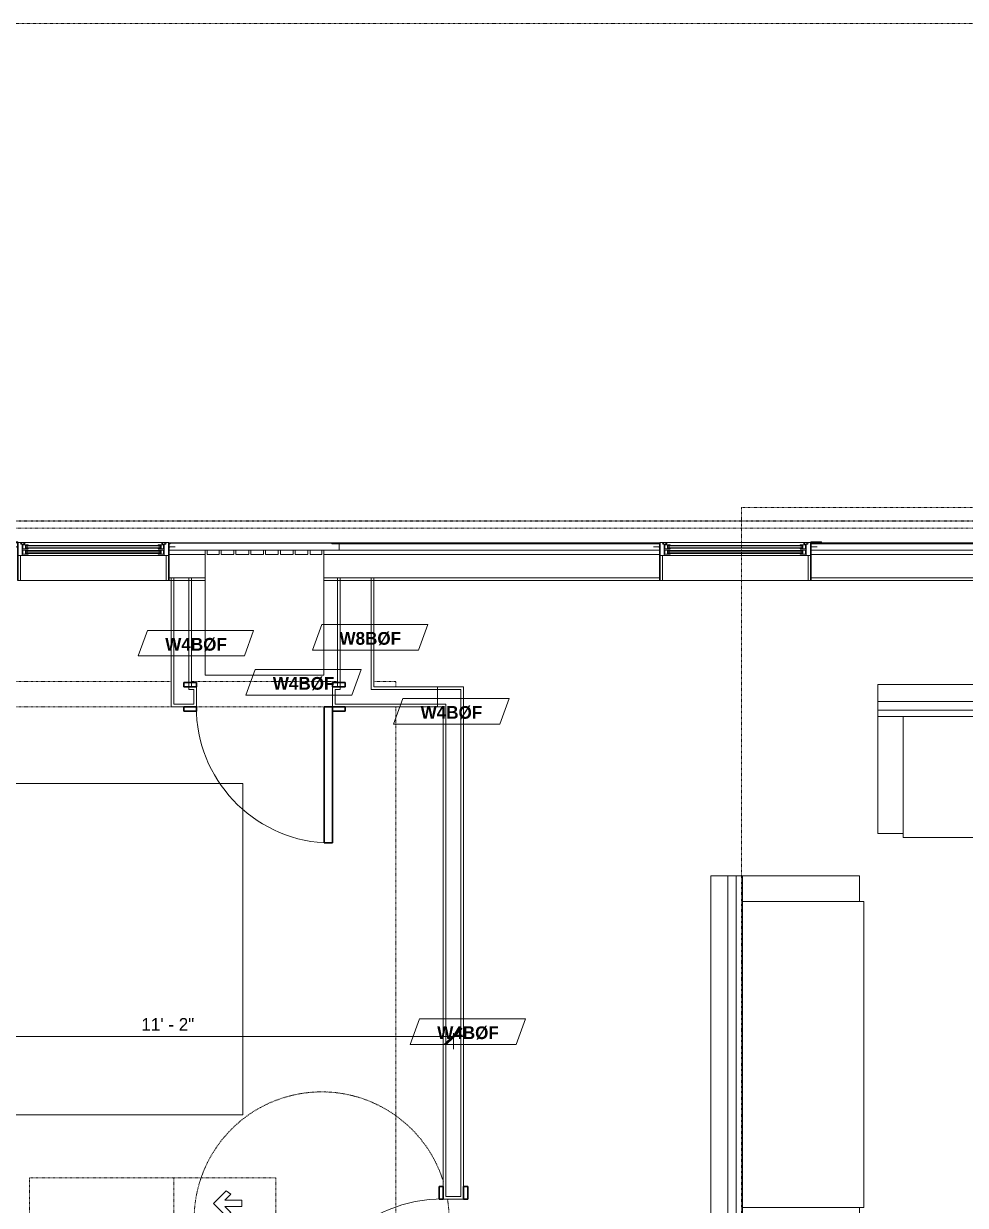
# Model space of a CAD drawing. Header units: inches. Extents: x -4010 to -1814, y 9846 to 12241.
# Drawn here: x -2902.6 to -2681, y 11962.7 to 12240.7 of the extents above; entities that cross this region are included whole.
import ezdxf

# ---------------------------------------------------------------- set-up
doc = ezdxf.new("R2010")
doc.units = ezdxf.units.IN
doc.header["$MEASUREMENT"] = 0
for name, pattern in [('Aligning Line 1_8_', [0.25, 0.125, -0.125]), ('Aligning Line 1_8__2_', [0.25, 0.125, -0.125]), ('Dash', [0.25, 0.125, -0.125]), ('Dash_2_', [0.25, 0.125, -0.125])]:
    doc.linetypes.add(name, pattern=pattern)
for name, color, linetype, lineweight in [('0-1', 7, 'Continuous', 5), ('0-2', 7, 'Continuous', 9), ('A-ANNO-DIMS', 211, 'Continuous', 9), ('A-ANNO-DIMS-32', 211, 'Continuous', 9), ('A-DETL-GENF-HDLN-1', 7, 'Dash', 9), ('A-DETL-GENF-HDLN-2', 1, 'Continuous', 18), ('A-DOOR-3', 31, 'Continuous', 9), ('A-DOOR-4', 31, 'Continuous', 30), ('A-DOOR-FRAM-3', 31, 'Continuous', 30), ('A-GENM', 5, 'Continuous', 9), ('A-GENM-1', 7, 'Continuous', 9), ('A-GENM-HDLN', 13, 'Dash', 9), ('A-GLAZ', 151, 'Continuous', 18), ('A-GLAZ-1', 10, 'Continuous', 30), ('A-GLAZ-2', 7, 'Continuous', 9), ('A-WALL', 113, 'Continuous', 18), ('A-WALL-1', 7, 'Continuous', 9), ('A-WALL-2', 250, 'Continuous', 18), ('A-WALL-3', 113, 'Continuous', 9), ('A-WALL-IDEN', 211, 'Continuous', 9), ('G-ANNO-SYMB', 111, 'Aligning Line 1_8_', 9), ('G-ANNO-SYMB-1', 147, 'Aligning Line 1_8_', 9), ('G-ANNO-SYMB-2', 147, 'Aligning Line 1_8__2_', 9), ('I-FURN', 30, 'Continuous', 9), ('I-FURN-HDLN', 30, 'Dash', 9), ('I-WALL-4', 2, 'Continuous', 9)]:
    doc.layers.add(name, color=color, linetype=linetype, lineweight=lineweight)
doc.layers.add('0-4', color=50, linetype='Dash_2_')
doc.styles.add('Century Gothic', font='ufonts.com_century-gothic.ttf', dxfattribs={"height": 3})
doc.styles.add('Century Gothic_B_1', font='GOTHICB.TTF', dxfattribs={"height": 3})
doc.dimstyles.new('OD_1__HACK_2', dxfattribs={"dimscale": 12, "dimtxt": 3.132505, "dimasz": 0.333333, "dimexe": 0.25, "dimexo": 0.166667, "dimgap": 0.041667, "dimtad": 1, "dimdec": 4, "dimrnd": 0.0625, "dimzin": 3, "dimdsep": 46, "dimlunit": 4, "dimtxsty": 'Century Gothic', "dimblk1": 'OBLIQUE', "dimblk2": 'OBLIQUE', "dimsah": 1, "dimcen": 0.09, "dimdle": 0.25, "dimazin": 0, "dimtfac": 1, "dimtdec": 4, "dimtix": 1, "dimtmove": 0, "dimatfit": 3, "dimfxl": 1, "dimtvp": 1, "dimtfill": 1, "dimfrac": 2, "dimtolj": 1, "dimtzin": 0, "dimarcsym": 2})

# ---------------------------------------------------------------- blocks, each defined once
blk = doc.blocks.new('Window-Double_Hung-Marvin-Essential - ESDH3066 - 2nd Floor-3033825-UNIT PLANS - 2ND _ 3RD FLOOR')
at = {"layer": 'A-DETL-GENF-HDLN-1'}
blk.add_line((16.1, 4.47), (-16.5, 4.47), dxfattribs=at)
at = {"layer": 'A-DETL-GENF-HDLN-2'}
for p, q in [((-19.25, 3.48), (-19.25, 3.44)), ((-17.75, 3.48), (-19.25, 3.48)), ((-19.25, 3.44), (-17.9, 3.44)), ((-17.9, 3.44), (-17.9, 3.33)), ((-17.9, 3.33), (-17.75, 3.33)), ((-17.75, 4.53), (-17.16, 4.53)), ((-17.75, 4.53), (-17.75, 1.44)), ((-17.08, 4.12), (-17.16, 4.53)), ((-17.08, 4.12), (-16.19, 4.12)), ((-16.85, 4.5), (-16.85, 4.12)), ((-16.3, 4.5), (-16.85, 4.5)), ((-16.38, 4.02), (-16.72, 4.02)), ((-16.72, 4.02), (-16.72, 1.44)), ((-15.34, 3.94), (-16.56, 3.94)), ((-16.56, 3), (-16.56, 3.94)), ((-16.56, 3), (-15.34, 3)), ((-16.38, 4.12), (-16.38, 4.02)), ((-16.3, 4.26), (-16.3, 4.5)), ((-16.18, 4.26), (-16.3, 4.26)), ((-16.19, 4.22), (-16.1, 4.22)), ((-16.19, 4.12), (-16.19, 4.22)), ((-16.18, 4.47), (-16.1, 4.47)), ((-16.18, 4.47), (-16.18, 4.26)), ((-16.1, 4.22), (-16.1, 4.47)), ((-15.94, 3.12), (-15.94, 3.84)), ((-15.94, 3.84), (-15.28, 3.84)), ((-15.28, 3.12), (-15.94, 3.12)), ((-15.84, 3.13), (-15.84, 3.82)), ((-15.54, 3.26), (-15.54, 3.7)), ((-15.34, 3.94), (-15.28, 3.88)), ((-15.34, 3), (-15.28, 3.06)), ((-15.28, 3.84), (-15.28, 3.88)), ((-15.28, 3.06), (-15.28, 3.12)), ((15.34, 3.94), (15.28, 3.88)), ((15.28, 3.84), (15.28, 3.88)), ((15.94, 3.84), (15.28, 3.84)), ((15.28, 3.06), (15.28, 3.12)), ((15.28, 3.12), (15.94, 3.12)), ((15.34, 3), (15.28, 3.06)), ((15.34, 3.94), (16.56, 3.94)), ((16.56, 3), (15.34, 3)), ((15.54, 3.26), (15.54, 3.7)), ((15.84, 3.13), (15.84, 3.82)), ((15.94, 3.12), (15.94, 3.84)), ((16.18, 4.47), (16.1, 4.47)), ((16.1, 4.22), (16.1, 4.47)), ((16.19, 4.22), (16.1, 4.22)), ((16.18, 4.47), (16.18, 4.26)), ((16.18, 4.26), (16.3, 4.26)), ((16.19, 4.12), (16.19, 4.22)), ((17.08, 4.12), (16.19, 4.12)), ((16.3, 4.26), (16.3, 4.5)), ((16.3, 4.5), (16.85, 4.5)), ((16.38, 4.12), (16.38, 4.02)), ((16.38, 4.02), (16.72, 4.02)), ((16.56, 3), (16.56, 3.94)), ((16.72, 4.02), (16.72, 1.44)), ((16.85, 4.5), (16.85, 4.12)), ((17.08, 4.12), (17.16, 4.53)), ((17.75, 4.53), (17.16, 4.53)), ((17.75, 4.53), (17.75, 1.44)), ((17.75, 3.48), (19.25, 3.48)), ((17.9, 3.33), (17.75, 3.33)), ((17.9, 3.44), (17.9, 3.33)), ((19.25, 3.44), (17.9, 3.44)), ((19.25, 3.48), (19.25, 3.44)), ((-16.72, 1.44), (-17.75, 1.44)), ((-17.13, 1.41), (-17.13, -4.44)), ((-15.34, 2.72), (-16.56, 2.72)), ((-16.56, 1.78), (-16.56, 2.72)), ((-16.56, 1.78), (-15.34, 1.78)), ((-15.94, 1.9), (-15.94, 2.62)), ((-15.94, 2.62), (-15.28, 2.62)), ((-15.28, 1.9), (-15.94, 1.9)), ((-15.84, 1.91), (-15.84, 2.6)), ((-15.54, 2.04), (-15.54, 2.48)), ((-15.34, 2.72), (-15.28, 2.66)), ((-15.34, 1.78), (-15.28, 1.84)), ((-15.28, 2.62), (-15.28, 2.66)), ((-15.28, 1.84), (-15.28, 1.9)), ((15.34, 2.72), (15.28, 2.66)), ((15.28, 2.62), (15.28, 2.66)), ((15.94, 2.62), (15.28, 2.62)), ((15.28, 1.84), (15.28, 1.9)), ((15.28, 1.9), (15.94, 1.9)), ((15.34, 1.78), (15.28, 1.84)), ((15.34, 2.72), (16.56, 2.72)), ((16.56, 1.78), (15.34, 1.78)), ((15.54, 2.04), (15.54, 2.48)), ((15.84, 1.91), (15.84, 2.6)), ((15.94, 1.9), (15.94, 2.62)), ((16.56, 1.78), (16.56, 2.72)), ((16.72, 1.44), (17.75, 1.44)), ((17.12, -4.44), (17.12, 1.41)), ((-17.13, -4.44), (-17.75, -4.44)), ((17.12, -4.44), (17.75, -4.44))]:
    blk.add_line(p, q, dxfattribs=at)
at = {"layer": 'A-GLAZ'}
for p, q in [((15.84, 3.82), (-15.84, 3.82)), ((15.84, 3.7), (-15.84, 3.7)), ((15.84, 3.26), (-15.84, 3.26)), ((15.84, 3.13), (-15.84, 3.13)), ((15.84, 2.6), (-15.84, 2.6)), ((15.84, 2.48), (-15.84, 2.48)), ((15.84, 2.04), (-15.84, 2.04)), ((15.84, 1.91), (-15.84, 1.91))]:
    blk.add_line(p, q, dxfattribs=at)
at = {"layer": 'A-GLAZ-1'}
for p, q in [((-17.75, 4.53), (-17.75, 1.44)), ((17.75, 1.44), (17.75, 4.53)), ((-17.75, 1.41), (-17.75, -4.44)), ((17.75, -4.44), (17.75, 1.41))]:
    blk.add_line(p, q, dxfattribs=at)
at = {"layer": 'A-GLAZ-2'}
for p, q in [((17.75, 4.53), (-17.75, 4.53)), ((20.27, 4.69), (17.75, 4.69)), ((17.75, 4.69), (17.75, 4.53)), ((17.75, 4.44), (20.27, 4.44)), ((20.27, 4.44), (20.27, 4.69)), ((-17.75, 1.44), (17.75, 1.44)), ((-17.75, -4.44), (17.75, -4.44))]:
    blk.add_line(p, q, dxfattribs=at)
blk = doc.blocks.new('Perforated Panel at Magic-Pak - hvac panel - 3rd floor-2505074-UNIT PLANS - 2ND _ 3RD FLOOR')
at = {"layer": 'A-GLAZ-2'}
for p, q in [((-19.01, -4.37), (19.01, -4.37)), ((-19.01, -4.44), (-19.01, -4.37)), ((19.01, -4.44), (-19.01, -4.44)), ((19.01, -4.37), (19.01, -4.44))]:
    blk.add_line(p, q, dxfattribs=at)
blk = doc.blocks.new('Window-Double_Hung-Marvin-Essential - ESDH3066 - 2nd Floor-3033827-UNIT PLANS - 2ND _ 3RD FLOOR')
at = {"layer": 'A-DETL-GENF-HDLN-1'}
blk.add_line((16.1, -4.47), (-16.5, -4.47), dxfattribs=at)
at = {"layer": 'A-DETL-GENF-HDLN-2'}
for p, q in [((-17.13, 4.44), (-17.75, 4.44)), ((-17.13, -1.41), (-17.13, 4.44)), ((17.12, 4.44), (17.75, 4.44)), ((17.12, 4.44), (17.12, -1.41)), ((-16.72, -1.44), (-17.75, -1.44)), ((-17.75, -4.53), (-17.75, -1.44)), ((-16.72, -4.02), (-16.72, -1.44)), ((-16.56, -1.78), (-15.34, -1.78)), ((-16.56, -1.78), (-16.56, -2.72)), ((-15.34, -2.72), (-16.56, -2.72)), ((-15.28, -1.9), (-15.94, -1.9)), ((-15.94, -1.9), (-15.94, -2.62)), ((-15.94, -2.62), (-15.28, -2.62)), ((-15.84, -1.91), (-15.84, -2.6)), ((-15.54, -2.04), (-15.54, -2.48)), ((-15.34, -1.78), (-15.28, -1.84)), ((-15.34, -2.72), (-15.28, -2.66)), ((-15.28, -1.84), (-15.28, -1.9)), ((-15.28, -2.62), (-15.28, -2.66)), ((15.34, -1.78), (15.28, -1.84)), ((15.28, -1.84), (15.28, -1.9)), ((15.28, -1.9), (15.94, -1.9)), ((15.28, -2.62), (15.28, -2.66)), ((15.94, -2.62), (15.28, -2.62)), ((15.34, -2.72), (15.28, -2.66)), ((16.56, -1.78), (15.34, -1.78)), ((15.34, -2.72), (16.56, -2.72)), ((15.54, -2.04), (15.54, -2.48)), ((15.84, -1.91), (15.84, -2.6)), ((15.94, -1.9), (15.94, -2.62)), ((16.56, -1.78), (16.56, -2.72)), ((16.72, -4.02), (16.72, -1.44)), ((16.72, -1.44), (17.75, -1.44)), ((17.75, -4.53), (17.75, -1.44)), ((-19.25, -3.48), (-19.25, -3.44)), ((-19.25, -3.44), (-17.9, -3.44)), ((-17.75, -3.48), (-19.25, -3.48)), ((-17.9, -3.44), (-17.9, -3.33)), ((-17.9, -3.33), (-17.75, -3.33)), ((-17.75, -4.53), (-17.16, -4.53)), ((-17.08, -4.12), (-17.16, -4.53)), ((-17.08, -4.12), (-16.19, -4.12)), ((-16.85, -4.5), (-16.85, -4.12)), ((-16.3, -4.5), (-16.85, -4.5)), ((-16.38, -4.02), (-16.72, -4.02)), ((-16.56, -3), (-15.34, -3)), ((-16.56, -3), (-16.56, -3.94)), ((-15.34, -3.94), (-16.56, -3.94)), ((-16.38, -4.12), (-16.38, -4.02)), ((-16.18, -4.26), (-16.3, -4.26)), ((-16.3, -4.26), (-16.3, -4.5)), ((-16.19, -4.12), (-16.19, -4.22)), ((-16.19, -4.22), (-16.1, -4.22)), ((-16.18, -4.47), (-16.18, -4.26)), ((-16.18, -4.47), (-16.1, -4.47)), ((-16.1, -4.22), (-16.1, -4.47)), ((-15.28, -3.12), (-15.94, -3.12)), ((-15.94, -3.12), (-15.94, -3.84)), ((-15.94, -3.84), (-15.28, -3.84)), ((-15.84, -3.13), (-15.84, -3.82)), ((-15.54, -3.26), (-15.54, -3.7)), ((-15.34, -3), (-15.28, -3.06)), ((-15.34, -3.94), (-15.28, -3.88)), ((-15.28, -3.06), (-15.28, -3.12)), ((-15.28, -3.84), (-15.28, -3.88)), ((15.34, -3), (15.28, -3.06)), ((15.28, -3.06), (15.28, -3.12)), ((15.28, -3.12), (15.94, -3.12)), ((15.28, -3.84), (15.28, -3.88)), ((15.94, -3.84), (15.28, -3.84)), ((15.34, -3.94), (15.28, -3.88)), ((16.56, -3), (15.34, -3)), ((15.34, -3.94), (16.56, -3.94)), ((15.54, -3.26), (15.54, -3.7)), ((15.84, -3.13), (15.84, -3.82)), ((15.94, -3.12), (15.94, -3.84)), ((16.19, -4.22), (16.1, -4.22)), ((16.1, -4.22), (16.1, -4.47)), ((16.18, -4.47), (16.1, -4.47)), ((16.18, -4.47), (16.18, -4.26)), ((16.18, -4.26), (16.3, -4.26)), ((17.08, -4.12), (16.19, -4.12)), ((16.19, -4.12), (16.19, -4.22)), ((16.3, -4.26), (16.3, -4.5)), ((16.3, -4.5), (16.85, -4.5)), ((16.38, -4.12), (16.38, -4.02)), ((16.38, -4.02), (16.72, -4.02)), ((16.56, -3), (16.56, -3.94)), ((16.85, -4.5), (16.85, -4.12)), ((17.08, -4.12), (17.16, -4.53)), ((17.75, -4.53), (17.16, -4.53)), ((17.9, -3.33), (17.75, -3.33)), ((17.75, -3.48), (19.25, -3.48)), ((17.9, -3.44), (17.9, -3.33)), ((19.25, -3.44), (17.9, -3.44)), ((19.25, -3.48), (19.25, -3.44))]:
    blk.add_line(p, q, dxfattribs=at)
at = {"layer": 'A-GLAZ'}
for p, q in [((15.84, -1.91), (-15.84, -1.91)), ((15.84, -2.04), (-15.84, -2.04)), ((15.84, -2.48), (-15.84, -2.48)), ((15.84, -2.6), (-15.84, -2.6)), ((15.84, -3.13), (-15.84, -3.13)), ((15.84, -3.26), (-15.84, -3.26)), ((15.84, -3.7), (-15.84, -3.7)), ((15.84, -3.82), (-15.84, -3.82))]:
    blk.add_line(p, q, dxfattribs=at)
at = {"layer": 'A-GLAZ-1'}
for p, q in [((-17.75, -1.41), (-17.75, 4.44)), ((17.75, 4.44), (17.75, -1.41)), ((-17.75, -4.53), (-17.75, -1.44)), ((17.75, -1.44), (17.75, -4.53))]:
    blk.add_line(p, q, dxfattribs=at)
at = {"layer": 'A-GLAZ-2'}
for p, q in [((-17.75, 4.44), (17.75, 4.44)), ((-17.75, -1.44), (17.75, -1.44)), ((17.75, -4.53), (-17.75, -4.53)), ((17.75, -4.44), (20.27, -4.44)), ((17.75, -4.69), (17.75, -4.53)), ((20.27, -4.69), (17.75, -4.69)), ((20.27, -4.44), (20.27, -4.69))]:
    blk.add_line(p, q, dxfattribs=at)
blk = doc.blocks.new('V-Series_EWC4_SPVU_RFA_2015 - 2ND AND 3RD FLOOR-2226480-UNIT PLANS - 2ND _ 3RD FLOOR')
at = {"layer": 'A-GENM-1'}
for p, q in [((-3829.54, 11737.59), (-3858.97, 11737.59)), ((-3858.97, 11737.59), (-3858.97, 11737.15)), ((-3858.97, 11734.36), (-3858.97, 11737.15)), ((-3858.97, 11737.15), (-3857.97, 11737.15)), ((-3857.97, 11737.15), (-3857.97, 11734.36)), ((-3829.54, 11709.71), (-3829.54, 11737.59)), ((-3857.97, 11734.36), (-3858.97, 11734.36)), ((-3858.97, 11734.36), (-3858.97, 11733.86)), ((-3858.97, 11730.87), (-3858.97, 11733.86)), ((-3858.97, 11733.86), (-3857.97, 11733.86)), ((-3857.97, 11733.86), (-3857.97, 11730.87)), ((-3857.97, 11730.87), (-3858.97, 11730.87)), ((-3858.97, 11730.87), (-3858.97, 11730.37)), ((-3858.97, 11727.39), (-3858.97, 11730.37)), ((-3858.97, 11730.37), (-3857.97, 11730.37)), ((-3857.97, 11730.37), (-3857.97, 11727.39)), ((-3857.97, 11727.39), (-3858.97, 11727.39)), ((-3858.97, 11727.39), (-3858.97, 11726.89)), ((-3858.97, 11723.9), (-3858.97, 11726.89)), ((-3858.97, 11726.89), (-3857.97, 11726.89)), ((-3857.97, 11726.89), (-3857.97, 11723.9)), ((-3857.97, 11723.9), (-3858.97, 11723.9)), ((-3858.97, 11723.9), (-3858.97, 11723.4)), ((-3858.97, 11720.42), (-3858.97, 11723.4)), ((-3858.97, 11723.4), (-3857.97, 11723.4)), ((-3857.97, 11723.4), (-3857.97, 11720.42)), ((-3857.97, 11720.42), (-3858.97, 11720.42)), ((-3858.97, 11720.42), (-3858.97, 11719.92)), ((-3858.97, 11716.93), (-3858.97, 11719.92)), ((-3858.97, 11719.92), (-3857.97, 11719.92)), ((-3857.97, 11719.92), (-3857.97, 11716.93)), ((-3857.97, 11716.93), (-3858.97, 11716.93)), ((-3858.97, 11716.93), (-3858.97, 11716.43)), ((-3858.97, 11713.45), (-3858.97, 11716.43)), ((-3858.97, 11716.43), (-3857.97, 11716.43)), ((-3857.97, 11716.43), (-3857.97, 11713.45)), ((-3857.97, 11713.45), (-3858.97, 11713.45)), ((-3858.97, 11713.45), (-3858.97, 11712.95)), ((-3858.97, 11710.15), (-3858.97, 11712.95)), ((-3858.97, 11712.95), (-3857.97, 11712.95)), ((-3857.97, 11712.95), (-3857.97, 11710.15)), ((-3857.97, 11710.15), (-3858.97, 11710.15)), ((-3858.97, 11710.15), (-3858.97, 11709.71)), ((-3858.97, 11709.71), (-3829.54, 11709.71))]:
    blk.add_line(p, q, dxfattribs=at)
blk = doc.blocks.new('CTR - 1st Phase - Shell_rvt-1-UNIT PLANS - 2ND _ 3RD FLOOR')
at = {"layer": 'A-WALL-1'}
for p, q in [((-2868.14, 12118.59), (-2868.51, 12118.59)), ((-2868.51, 12118.34), (-2868.14, 12118.34)), ((-2859.9, 12116.84), (-2868.51, 12116.84)), ((-2868.14, 12118.34), (-2868.14, 12118.53)), ((-2859.9, 12109.71), (-2859.9, 12116.84)), ((-2828.36, 12116.84), (-2832.02, 12116.84)), ((-2832.02, 12116.84), (-2832.02, 12109.71)), ((-2752.94, 12118.59), (-2830.11, 12118.59)), ((-2830.11, 12118.53), (-2830.11, 12118.34)), ((-2830.11, 12118.34), (-2828.36, 12118.34)), ((-2828.36, 12118.34), (-2828.36, 12116.84)), ((-2636.92, 12118.59), (-2714.91, 12118.59)), ((-2868.51, 12115.59), (-2868.51, 12115.56)), ((-2752.94, 12115.56), (-2752.94, 12115.59)), ((-2717.44, 12115.59), (-2717.44, 12115.56)), ((-2868.51, 12109.71), (-2859.9, 12109.71)), ((-2832.02, 12109.71), (-2752.94, 12109.71)), ((-2717.44, 12109.71), (-2645.55, 12109.71))]:
    blk.add_line(p, q, dxfattribs=at)
at = {"layer": 'A-WALL-2'}
for p, q in [((-2752.94, 12118.34), (-2828.36, 12118.34)), ((-2752.94, 12116.84), (-2828.36, 12116.84)), ((-2637.67, 12118.34), (-2717.44, 12118.34)), ((-2638.42, 12116.84), (-2717.44, 12116.84)), ((-2859.9, 12115.84), (-2868.51, 12115.84)), ((-2752.94, 12115.84), (-2832.02, 12115.84)), ((-2639.42, 12115.84), (-2717.44, 12115.84)), ((-2859.9, 12110.34), (-2868.51, 12110.34)), ((-2752.94, 12110.34), (-2832.02, 12110.34)), ((-2644.92, 12110.34), (-2717.44, 12110.34))]:
    blk.add_line(p, q, dxfattribs=at)
at = {"layer": '0-2'}
for name, p, rotation in [('Window-Double_Hung-Marvin-Essential - ESDH3066 - 2nd Floor-3033827-UNIT PLANS - 2ND _ 3RD FLOOR', (-2886.26, 12114.15), 180), ('Perforated Panel at Magic-Pak - hvac panel - 3rd floor-2505074-UNIT PLANS - 2ND _ 3RD FLOOR', (-2849.12, 12114.15), 180), ('V-Series_EWC4_SPVU_RFA_2015 - 2ND AND 3RD FLOOR-2226480-UNIT PLANS - 2ND _ 3RD FLOOR', (-14569.61, 8257.87), 269.9999999999999)]:
    blk.add_blockref(name, p, dxfattribs=dict(at, rotation=rotation))
blk.add_blockref('Window-Double_Hung-Marvin-Essential - ESDH3066 - 2nd Floor-3033825-UNIT PLANS - 2ND _ 3RD FLOOR', (-2735.19, 12114.15), dxfattribs=at)
blk = doc.blocks.new('CTR - 1st Phase -Stairs _ Elevators_rvt-1-UNIT PLANS - 2ND _ 3RD FLOOR')
at = {"layer": 'G-ANNO-SYMB-1'}
for p in [(-2733.74, 11811.24), (-2495.61, 12126.9)]:
    blk.add_line(p, (-2733.74, 12126.9), dxfattribs=at)
blk = doc.blocks.new('CTR - 1st Phase - Structure_rvt-1-UNIT PLANS - 2ND _ 3RD FLOOR')
at = {"layer": 'G-ANNO-SYMB-2'}
blk.add_line((-1904.06, 12122.03), (-3864.19, 12122.03), dxfattribs=at)
blk = doc.blocks.new('Couch-Both_Arms-Generic - 1-1352606-UNIT PLANS - 2ND _ 3RD FLOOR')
at = {"layer": 'I-FURN'}
for p, q in [((42, 17.5), (-42, 17.5)), ((-42, 17.5), (-42, 13.5)), ((42, 13.5), (42, 17.5)), ((-42, 13.5), (42, 13.5)), ((42, 13.5), (-42, 13.5)), ((-42, 13.5), (-42, 10)), ((-42, 11.5), (42, 11.5)), ((42, 10), (42, 13.5)), ((-42, 10), (-42, -17.5)), ((-42, 10), (42, 10)), ((-36, -17.5), (-36, 10)), ((36, 10), (36, -17.5)), ((42, -17.5), (42, 10)), ((-42, -17.5), (-36, -17.5)), ((-36, -17.5), (-36, -18.5)), ((-36, -18.5), (36, -18.5)), ((36, -18.5), (36, -17.5)), ((36, -17.5), (42, -17.5))]:
    blk.add_line(p, q, dxfattribs=at)
blk = doc.blocks.new('Couch-Both_Arms-Generic - 2-1523460-UNIT PLANS - 2ND _ 3RD FLOOR')
at = {"layer": 'I-FURN'}
for p, q in [((-24, 17.5), (-18, 17.5)), ((-24, -10), (-24, 17.5)), ((-18, 18.5), (18, 18.5)), ((-18, 17.5), (-18, 18.5)), ((-18, 17.5), (-18, -10)), ((18, 18.5), (18, 17.5)), ((18, 17.5), (24, 17.5)), ((18, -10), (18, 17.5)), ((24, 17.5), (24, -10)), ((-24, -10), (24, -10)), ((-24, -13.5), (-24, -10)), ((24, -10), (24, -13.5)), ((-24, -11.5), (24, -11.5)), ((-24, -13.5), (24, -13.5)), ((-24, -17.5), (-24, -13.5)), ((24, -13.5), (-24, -13.5)), ((24, -13.5), (24, -17.5)), ((24, -17.5), (-24, -17.5))]:
    blk.add_line(p, q, dxfattribs=at)
blk = doc.blocks.new('SWING - SINGLE - FLUSH - 2-10 x 6-8 - PRIVACY-3199405-UNIT PLANS - 2ND _ 3RD FLOOR')
at = {"layer": 'A-DOOR-3'}
blk.add_arc((17, -2.37), 34.07, 180, 266.6343, dxfattribs=at)
at = {"layer": 'A-DOOR-4'}
for p, q in [((15, -2.37), (15, -36.38)), ((17, -2.37), (15, -2.37)), ((17, -2.37), (17, -36.38)), ((17, -36.38), (15, -36.38))]:
    blk.add_line(p, q, dxfattribs=at)
at = {"layer": 'A-DOOR-FRAM-3'}
for p, q in [((-20, 2.38), (-20, 3.38)), ((-20, 3.38), (-17, 3.38)), ((-17, 3.38), (-17, 2.38)), ((17, 2.38), (17, 3.38)), ((17, 3.38), (20, 3.38)), ((20, 3.38), (20, 2.38)), ((-17, 2.38), (-20, 2.38)), ((20, 2.38), (17, 2.38)), ((-20, -2.37), (-17, -2.37)), ((-20, -3.37), (-20, -2.37)), ((-17, -2.37), (-17, -3.37)), ((17, -2.37), (20, -2.37)), ((17, -3.37), (17, -2.37)), ((20, -2.37), (20, -3.37)), ((-17, -3.37), (-20, -3.37)), ((20, -3.37), (17, -3.37))]:
    blk.add_line(p, q, dxfattribs=at)
blk = doc.blocks.new('Bed-Standard - King 78_ x 80_-V91-UNIT PLANS - 2ND _ 3RD FLOOR')
at = {"layer": 'I-FURN'}
for p, q in [((-28.31, 38.2), (-28.31, -41.8)), ((-25.31, 36.2), (-25.31, 24.2)), ((-25.31, 36.2), (46.69, 36.2)), ((46.69, 36.2), (46.69, 24.2)), ((49.69, -41.8), (49.69, 38.2)), ((49.69, 24.2), (-28.31, 17.63)), ((-25.31, 24.2), (46.69, 24.2)), ((-28.31, -41.8), (49.69, -41.8))]:
    blk.add_line(p, q, dxfattribs=at)
at = {"layer": 'I-FURN-HDLN'}
for p, q in [((-64.31, 38.2), (-64.31, -77.8)), ((67.69, -24.98), (67.69, 38.2)), ((73.69, -24.98), (73.69, 38.2)), ((73.69, -64.11), (73.69, -29.73)), ((67.69, -62.92), (67.69, -30.92)), ((73.69, -77.8), (73.69, -72.61)), ((-64.31, -77.8), (67.69, -77.8)), ((72.44, -77.8), (73.69, -77.8))]:
    blk.add_line(p, q, dxfattribs=at)
blk = doc.blocks.new('SWING - SINGLE - FLUSH - 32_ x 80_ - MAGIC PAK DOOR - ACOUSTICAL SEAL-3930378-UNIT PLANS - 2ND _ 3RD FLOOR')
at = {"layer": 'A-DOOR-3'}
blk.add_arc((16, -2.37), 32.07, 180, 266.4241, dxfattribs=at)
at = {"layer": 'A-DOOR-4'}
for p, q in [((14, -2.37), (14, -34.38)), ((16, -2.37), (14, -2.37)), ((16, -2.37), (16, -34.38)), ((16, -34.38), (14, -34.38))]:
    blk.add_line(p, q, dxfattribs=at)
at = {"layer": 'A-DOOR-FRAM-3'}
for p, q in [((-19, 2.38), (-19, 3.38)), ((-19, 3.38), (-16, 3.38)), ((-16, 3.38), (-16, 2.38)), ((16, 2.38), (16, 3.38)), ((16, 3.38), (19, 3.38)), ((19, 3.38), (19, 2.38)), ((-16, 2.38), (-19, 2.38)), ((19, 2.38), (16, 2.38)), ((-19, -2.37), (-16, -2.37)), ((-19, -3.37), (-19, -2.37)), ((-16, -2.37), (-16, -3.37)), ((16, -2.37), (19, -2.37)), ((16, -3.37), (16, -2.37)), ((19, -2.37), (19, -3.37)), ((-16, -3.37), (-19, -3.37)), ((19, -3.37), (16, -3.37))]:
    blk.add_line(p, q, dxfattribs=at)
blk = doc.blocks.new('OD_ADA Clearances - _g_ Latch Approach_ Push Side - 24_-3878701-UNIT PLANS - 2ND _ 3RD FLOOR')
at = {"layer": 'A-GENM'}
for p, q in [((12.27, 38.97), (9.3, 36)), ((13.41, 38.17), (12.27, 38.97)), ((12, 36.75), (13.41, 38.17)), ((16, 36.75), (12, 36.75)), ((16, 36.75), (16, 35.25)), ((12.27, 33.03), (9.3, 36)), ((12, 35.25), (13.41, 33.83)), ((16, 35.25), (12, 35.25)), ((13.41, 33.83), (12.27, 33.03))]:
    blk.add_line(p, q, dxfattribs=at)
at = {"layer": 'A-GENM-HDLN'}
for p, q in [((-34, 1), (-34, 42)), ((-34, 42), (0, 42)), ((0, 42), (24, 42)), ((0, 42), (0, 1)), ((24, 42), (24, 0)), ((0, 0), (-34, 0)), ((-34, -5.75), (-34, -34))]:
    blk.add_line(p, q, dxfattribs=at)
blk.add_arc((-34, 0), 34, 270, 360, dxfattribs=at)
blk = doc.blocks.new('ADA Clearances - 5ft Circle-V98-UNIT PLANS - 2ND _ 3RD FLOOR')
at = {"layer": 'A-GENM-HDLN'}
for start, end in [(17.2954, 360), (360, 9.1201)]:
    blk.add_arc((0, 0), 30, start, end, dxfattribs=at)
blk = doc.blocks.new('DIMBLOCK114-UNIT PLANS - 2ND _ 3RD FLOOR')
at = {"layer": 'A-ANNO-DIMS-32'}
for p, q in [((-2938.52, 12002.4), (-2798.52, 12002.4)), ((-2935.52, 12003.22), (-2935.52, 11999.4)), ((-2935.52, 12002.4), (-2935.52, 12003.22)), ((-2801.52, 12003.22), (-2801.52, 11999.4)), ((-2801.52, 12002.4), (-2801.52, 12003.22))]:
    blk.add_line(p, q, dxfattribs=at)
at = {"layer": 'A-ANNO-DIMS-32', "lineweight": 50}
for p, q in [((-2935.52, 12002.4), (-2937.52, 12000.4)), ((-2935.52, 12002.4), (-2933.52, 12004.4)), ((-2801.52, 12002.4), (-2803.52, 12000.4)), ((-2801.52, 12002.4), (-2799.52, 12004.4))]:
    blk.add_line(p, q, dxfattribs=at)
at = {"layer": 'A-ANNO-DIMS-32', "color": 0, "insert": (-2874.94, 12006.74), "char_height": 3, "width": 15.394, "attachment_point": 1, "line_spacing_factor": 0.984502, "style": 'Century Gothic', "bg_fill": 3, "box_fill_scale": 1.25, "bg_fill_color": 256, "bg_fill_true_color": 13158600, "bg_fill_transparency": 0}
blk.add_mtext('11\' - 2"', dxfattribs=at)
blk = doc.blocks.new('_Oblique')
at = {"color": 0, "linetype": 'ByBlock', "lineweight": -2}
blk.add_line((-0.5, -0.5), (0.5, 0.5), dxfattribs=at)
blk = doc.blocks.new('Wall Tag - Arch Wall-3956453-UNIT PLANS - 2ND _ 3RD FLOOR')
at = {"layer": 'A-WALL-IDEN'}
for p, q in [((-0.3561, 0.0937), (-0.4244, -0.0937)), ((0.4244, 0.0937), (-0.3561, 0.0937)), ((0.3561, -0.0937), (0.4244, 0.0937)), ((-0.4244, -0.0937), (0.3561, -0.0937))]:
    blk.add_line(p, q, dxfattribs=at)

msp = doc.modelspace()

# ---------------------------------------------------------------- linework, layer by layer
at = {"layer": '0-4'}
msp.add_line((-2942.77374, 12123.7144), (-2626.72374, 12123.7144), dxfattribs=at)
at = {"layer": 'A-WALL'}
for p, q in [((-2867.27374, 12080.58481), (-2867.27374, 12110.33481)), ((-2863.77374, 12084.08481), (-2863.77374, 12110.33481)), ((-2828.14874, 12084.08481), (-2828.14874, 12110.33481)), ((-2820.89874, 12084.08481), (-2820.89874, 12110.33481)), ((-2862.58624, 12084.08481), (-2863.77374, 12084.08481)), ((-2862.58624, 12080.58481), (-2862.58624, 12084.08481)), ((-2828.14874, 12084.08481), (-2829.33624, 12084.08481)), ((-2829.33624, 12084.08481), (-2829.33624, 12080.58481)), ((-2799.77374, 12084.08481), (-2820.89874, 12084.08481)), ((-2799.77374, 11964.7394), (-2799.77374, 12084.08481)), ((-2862.58624, 12080.58481), (-2867.27374, 12080.58481)), ((-2829.33624, 12080.58481), (-2803.27374, 12080.58481)), ((-2803.27374, 12080.58481), (-2803.27374, 11964.7394)), ((-2803.27374, 11964.7394), (-2799.77374, 11964.7394))]:
    msp.add_line(p, q, dxfattribs=at)
at = {"layer": 'A-WALL-3'}
for p, q in [((-2867.89874, 12110.33481), (-2867.89874, 12079.95981)), ((-2863.14874, 12110.33481), (-2867.89874, 12110.33481)), ((-2863.14874, 12084.70981), (-2863.14874, 12110.33481)), ((-2861.96124, 12084.70981), (-2863.14874, 12084.70981)), ((-2861.96124, 12079.95981), (-2861.96124, 12084.70981)), ((-2828.77374, 12084.70981), (-2829.96124, 12084.70981)), ((-2829.96124, 12084.70981), (-2829.96124, 12079.95981)), ((-2799.14874, 12084.70981), (-2820.27374, 12084.70981)), ((-2805.27374, 12079.95981), (-2805.27374, 12084.70981)), ((-2799.14874, 11964.1144), (-2799.14874, 12084.70981)), ((-2867.89874, 12079.95981), (-2861.96124, 12079.95981)), ((-2829.96124, 12079.95981), (-2803.89874, 12079.95981)), ((-2803.89874, 12079.95981), (-2803.89874, 11964.1144)), ((-2803.89874, 11964.1144), (-2799.14874, 11964.1144))]:
    msp.add_line(p, q, dxfattribs=at)
at = {"layer": 'G-ANNO-SYMB'}
msp.add_line((-1813.52288, 12240.74859), (-4009.5295, 12240.74859), dxfattribs=at)
at = {"layer": 'I-WALL-4'}
for p, q in [((-2828.77374, 12110.33481), (-2828.77374, 12084.70981)), ((-2820.27374, 12110.33481), (-2828.77374, 12110.33481)), ((-2820.27374, 12084.70981), (-2820.27374, 12110.33481))]:
    msp.add_line(p, q, dxfattribs=at)

# ---------------------------------------------------------------- block references
at = {"layer": '0-1'}
for name in ['CTR - 1st Phase - Shell_rvt-1-UNIT PLANS - 2ND _ 3RD FLOOR', 'CTR - 1st Phase -Stairs _ Elevators_rvt-1-UNIT PLANS - 2ND _ 3RD FLOOR', 'CTR - 1st Phase - Structure_rvt-1-UNIT PLANS - 2ND _ 3RD FLOOR']:
    msp.add_blockref(name, (0, 0), dxfattribs=at)
at = {"layer": 'A-DOOR-3'}
msp.add_blockref('SWING - SINGLE - FLUSH - 32_ x 80_ - MAGIC PAK DOOR - ACOUSTICAL SEAL-3930378-UNIT PLANS - 2ND _ 3RD FLOOR', (-2845.96124, 12082.33481), dxfattribs=at)
at = {"layer": 'A-DOOR-3', "rotation": 269.999999999952}
msp.add_blockref('SWING - SINGLE - FLUSH - 2-10 x 6-8 - PRIVACY-3199405-UNIT PLANS - 2ND _ 3RD FLOOR', (-2801.52374, 11947.1144), dxfattribs=at)
at = {"layer": 'A-GENM'}
for name, p in [('ADA Clearances - 5ft Circle-V98-UNIT PLANS - 2ND _ 3RD FLOOR', (-2832.52374, 11959.3644)), ('OD_ADA Clearances - _g_ Latch Approach_ Push Side - 24_-3878701-UNIT PLANS - 2ND _ 3RD FLOOR', (-2867.27833, 11927.1144))]:
    msp.add_blockref(name, p, dxfattribs=at)
at = {"layer": 'A-WALL-IDEN', "xscale": 31.99999999999999, "yscale": 31.99999999999999, "zscale": 31.99999999999999}
for p in [(-2862.10572, 12094.94047), (-2821.10572, 12096.33481), (-2836.79307, 12085.75282), (-2802.0044, 12078.91679)]:
    msp.add_blockref('Wall Tag - Arch Wall-3956453-UNIT PLANS - 2ND _ 3RD FLOOR', p, dxfattribs=at)
at = {"layer": 'I-FURN'}
for name, p, rotation in [('Bed-Standard - King 78_ x 80_-V91-UNIT PLANS - 2ND _ 3RD FLOOR', (-2892.88132, 12012.27128), 89.99999999997145), ('Couch-Both_Arms-Generic - 2-1523460-UNIT PLANS - 2ND _ 3RD FLOOR', (-2677.64874, 12067.69243), 180), ('Couch-Both_Arms-Generic - 1-1352606-UNIT PLANS - 2ND _ 3RD FLOOR', (-2723.47374, 11998.19243), 90.00000000005623)]:
    msp.add_blockref(name, p, dxfattribs=dict(at, rotation=rotation))

# ---------------------------------------------------------------- texts
at = {"layer": 'A-WALL-IDEN', "char_height": 3, "width": 17.372, "attachment_point": 1, "style": 'Century Gothic_B_1'}
for s, insert in [('W8BØF', (-2828.32164, 12097.58234)), ('W4BØF', (-2869.32164, 12096.188)), ('W4BØF', (-2844.00899, 12087.00036)), ('W4BØF', (-2809.22032, 12080.16432))]:
    msp.add_mtext(s, dxfattribs=dict(at, insert=insert))

# ---------------------------------------------------------------- next in the draw order: dimensions: what is measured, and where the dimension line sits
at = {"layer": 'A-ANNO-DIMS'}
dim = msp.add_linear_dim(base=(-2801.52374, 12002.39512), p1=(-2935.52374, 12005.22354), p2=(-2801.52374, 12005.22354), dimstyle='OD_1__HACK_2', override={"dimpost": '<>', "dimfxl": 134}, dxfattribs=at)
dim.commit()
dim.dimension.update_dxf_attribs({"geometry": 'DIMBLOCK114-UNIT PLANS - 2ND _ 3RD FLOOR', "text_midpoint": (-2868.52374, 12004.43285)})

# ---------------------------------------------------------------- next in the draw order: block references
at = {"layer": 'A-WALL-IDEN', "xscale": 31.99999999999999, "yscale": 31.99999999999999, "zscale": 31.99999999999999}
msp.add_blockref('Wall Tag - Arch Wall-3956453-UNIT PLANS - 2ND _ 3RD FLOOR', (-2798.10572, 12003.5371), dxfattribs=at)

# ---------------------------------------------------------------- next in the draw order: texts
at = {"layer": 'A-WALL-IDEN', "insert": (-2805.32164, 12004.78463), "char_height": 3, "width": 17.372, "attachment_point": 1, "style": 'Century Gothic_B_1'}
msp.add_mtext('W4BØF', dxfattribs=at)

doc.saveas('drawing.dxf')
